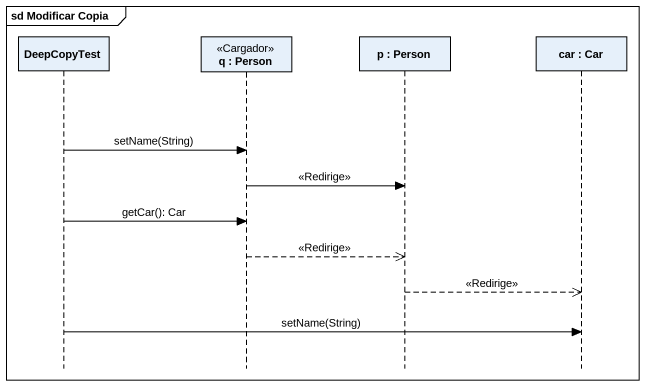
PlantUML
@startuml
mainframe sd Modificar Copia
hide footbox
participant DeepCopyTest
participant "q : Person" as q <<Cargador>>
participant "p : Person" as p
participant "car : Car" as car

DeepCopyTest -> q : setName(String)
q -> p : <<Redirige>>
DeepCopyTest -> q : getCar(): Car
q -->> p : <<Redirige>>
p -->> car : <<Redirige>>
DeepCopyTest -> car : setName(String)
@enduml
